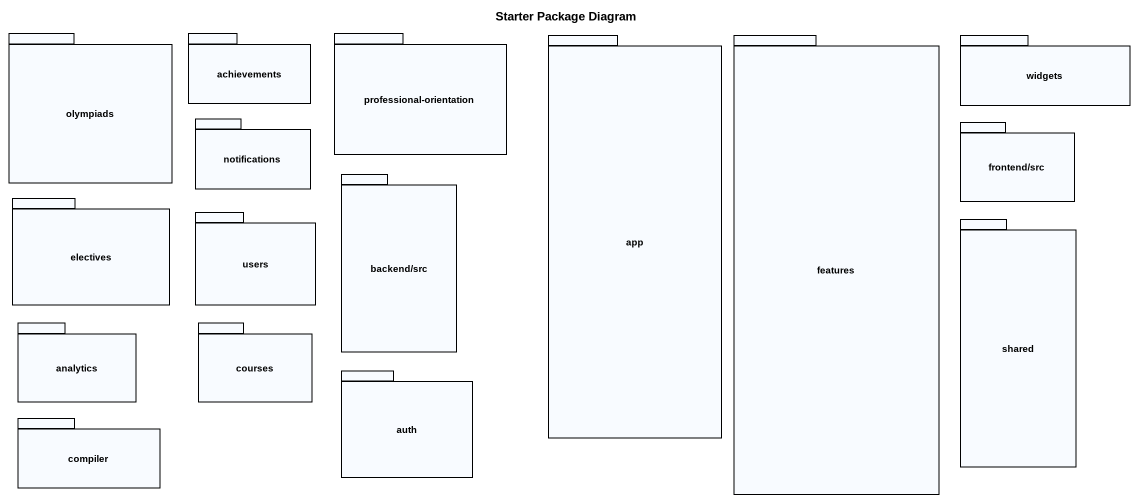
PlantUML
@startuml
title Starter Package Diagram
package olympiads {
}
package achievements {
}
package "professional-orientation" as professional_orientation {
}
package app {
}
package features {
}
package widgets {
}
package notifications {
}
package "frontend/src" as frontend_src {
}
package "backend/src" as backend_src {
}
package electives {
}
package users {
}
package shared {
}
package analytics {
}
package courses {
}
package auth {
}
package compiler {
}
@enduml
